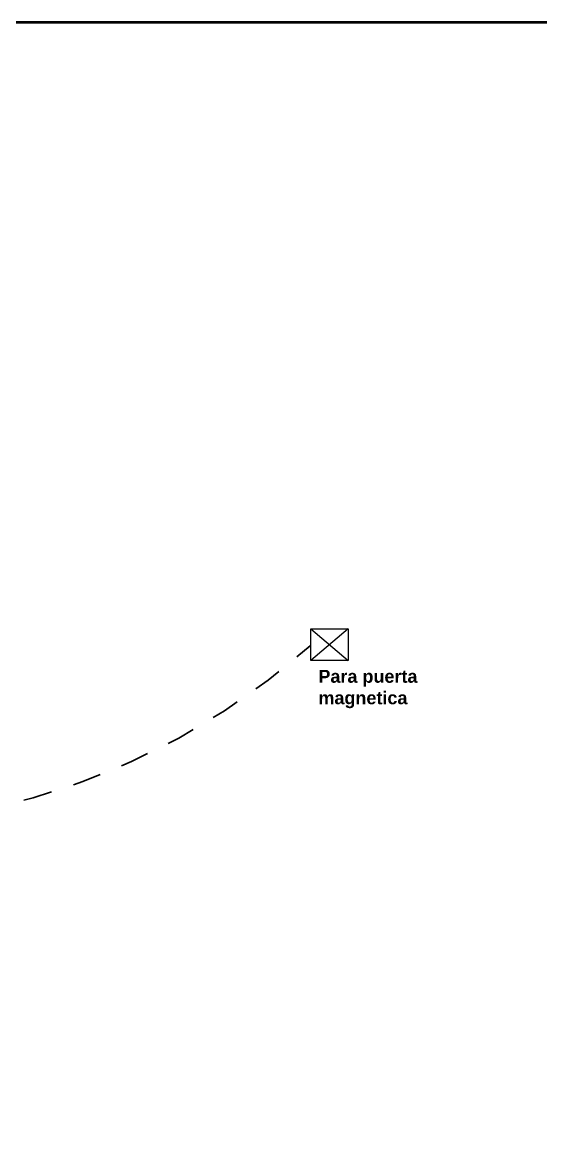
# Model space of a CAD drawing. Header units: millimetres. Extents: x 529.7 to 562.4, y 331.7 to 353.2.
# Drawn here: x 538.893 to 541.147, y 334.829 to 339.662 of the extents above; entities that cross this region are included whole.
import ezdxf

# ---------------------------------------------------------------- set-up
doc = ezdxf.new("R2010")
doc.units = ezdxf.units.MM
doc.linetypes.add('HIDDEN2', pattern=[0.1875, 0.125, -0.0625])
for name, color, linetype, lineweight in [('0_Pluma_Nº__1', 253, 'Continuous', 9), ('Letras El', 9, 'Continuous', 5), ('TOMACORRIENTE', 5, 'HIDDEN2', 30)]:
    doc.layers.add(name, color=color, linetype=linetype, lineweight=lineweight)
doc.styles.add('Santa Rosa 1 50', font='trebuc.ttf')

msp = doc.modelspace()

# ---------------------------------------------------------------- linework, layer by layer
at = {"color": 5}
msp.add_lwpolyline([(540.1481, 337.0273), (540.3094, 337.0273), (540.3094, 336.8899), (540.1481, 336.8899)], close=True, dxfattribs=at)
for points in [[(540.1481, 337.0273), (540.3094, 336.8899)], [(540.3094, 337.0273), (540.1481, 336.8899)]]:
    msp.add_lwpolyline(points, dxfattribs=at)
at = {"layer": '0_Pluma_Nº__1', "color": 30, "lineweight": 50, "true_color": 0xf8991e}
msp.add_lwpolyline([(530.7199, 339.6619), (543.9337, 339.6619), (543.9337, 332.3692), (530.7199, 332.3692)], close=True, dxfattribs=at)
at = {"layer": 'TOMACORRIENTE'}
msp.add_arc((538.0767, 339.292), 3.1216, 244.0057, 311.481, dxfattribs=at)

# ---------------------------------------------------------------- texts
at = {"layer": 'Letras El', "color": 5, "insert": (540.1803, 336.8486), "char_height": 0.056, "attachment_point": 1, "style": 'Santa Rosa 1 50'}
msp.add_mtext_dynamic_manual_height_columns('{\\fSwis721 Ex BT|b1|i0|c0|p34;Para puerta magnetica}', width=0.748475, gutter_width=1, heights=[0], dxfattribs=at)

doc.saveas('drawing.dxf')
